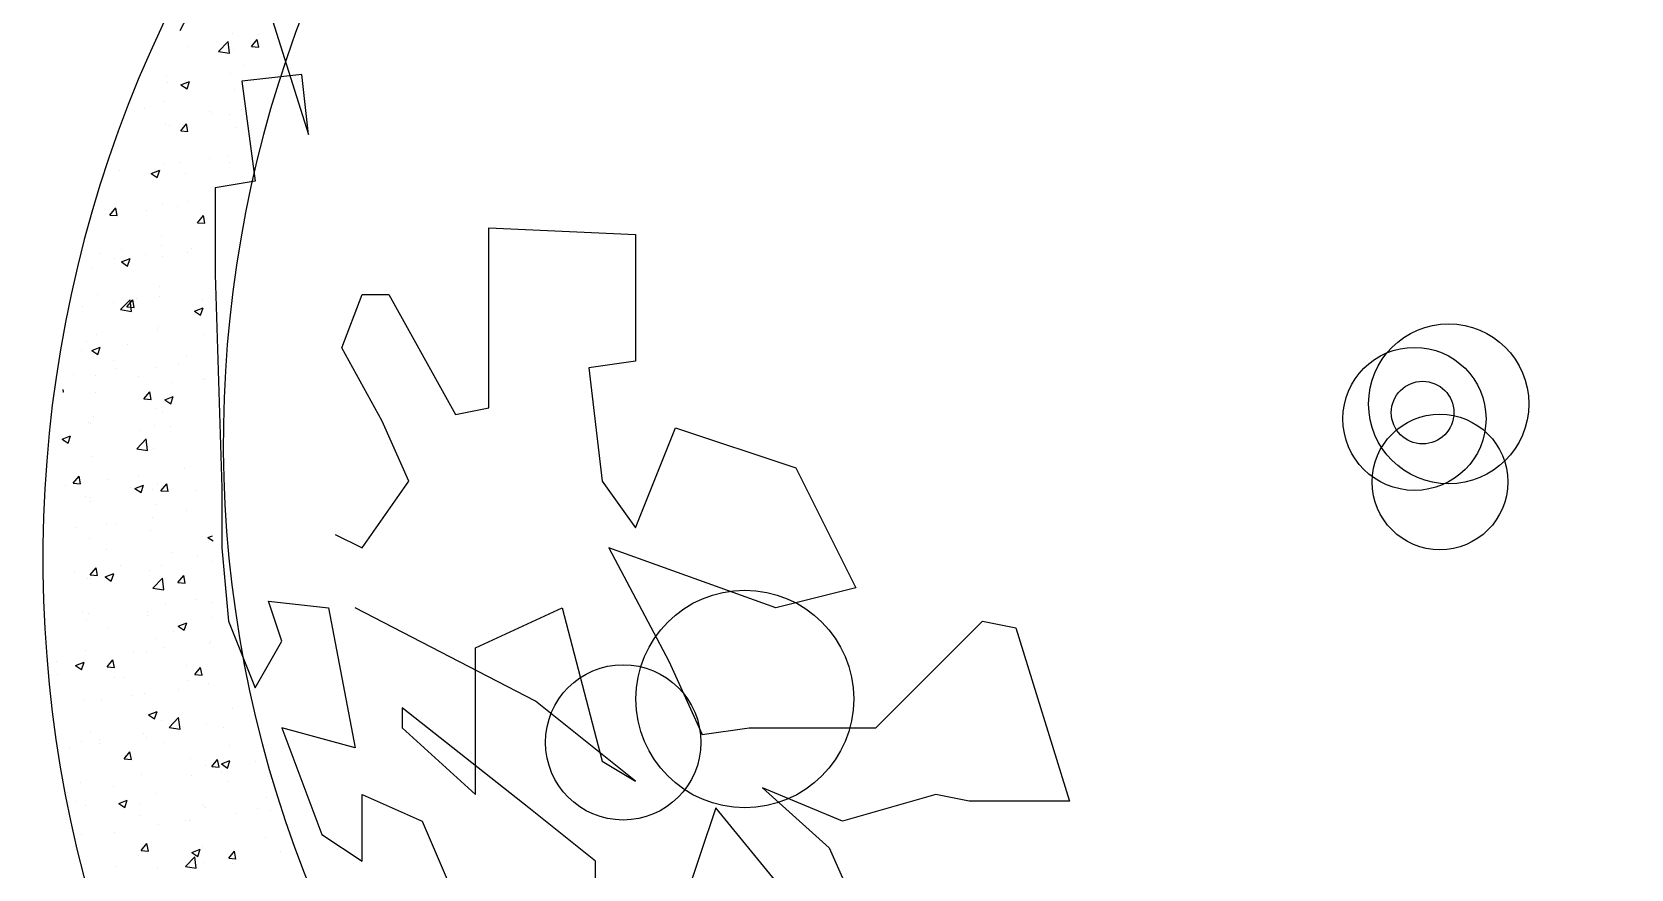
# Model space of a CAD drawing. Extents: x 652 to 897, y 187 to 370.
# Drawn here: x 851.556 to 852.178, y 228.734 to 229.06 of the extents above; entities that cross this region are included whole.
import ezdxf

# ---------------------------------------------------------------- set-up
doc = ezdxf.new("R2010")
doc.units = 0
doc.layers.get('0').update_dxf_attribs({"linetype": 'CONTINUOUS'})
doc.layers.add('40', color=3, linetype='CONTINUOUS')
doc.layers.add('ROAD', color=1, linetype='CONTINUOUS')

# ---------------------------------------------------------------- blocks, each defined once
blk = doc.blocks.new('WH34')
at = {"layer": '40', "color": 3}
for p, q in [((-239.6, 95.17), (-239.6, 95.17)), ((-234.13, 94.89), (-234.13, 94.89)), ((-248.71, 92.39), (-248.71, 92.39)), ((-242.37, 91.43), (-240.43, 93.46)), ((-240.15, 91.08), (-240.43, 93.46)), ((-239.38, 91.91), (-239.38, 91.91)), ((-235.66, 92.42), (-234.46, 93.86)), ((-235.66, 92.42), (-234.17, 92.29)), ((-234.17, 92.29), (-234.46, 93.86)), ((-242.37, 91.43), (-240.15, 91.08)), ((-237.3, 88.51), (-237.3, 88.51)), ((-253.09, 86.43), (-253.09, 86.43)), ((-250.06, 84.6), (-248.31, 85.28)), ((-248.82, 83.76), (-248.31, 85.27)), ((-239.91, 86.85), (-239.91, 86.85)), ((-252.89, 84.98), (-252.89, 84.98)), ((-250.06, 84.6), (-248.81, 83.76)), ((-239.16, 83.64), (-239.16, 83.64)), ((-257.59, 79.7), (-257.59, 79.7)), ((-253.74, 81.14), (-253.74, 81.14)), ((-244.25, 79.13), (-244.25, 79.13)), ((-243.88, 78.64), (-243.88, 78.64)), ((-240.21, 78.53), (-240.21, 78.53)), ((-237.62, 79.47), (-237.62, 79.47)), ((-253.2, 76.65), (-253.2, 76.65)), ((-252.32, 76.34), (-252.32, 76.34)), ((-250.12, 75.19), (-248.92, 76.62)), ((-248.63, 75.05), (-248.92, 76.62)), ((-238.98, 75.78), (-238.98, 75.78)), ((-250.12, 75.19), (-248.63, 75.06)), ((-250.46, 68.78), (-250.46, 68.78)), ((-244.2, 69.61), (-244.2, 69.61)), ((-240.52, 70.21), (-240.52, 70.21)), ((-240.2, 68.72), (-240.2, 68.72)), ((-262.57, 66.99), (-262.57, 66.99)), ((-256.14, 66.47), (-254.39, 67.15)), ((-256.14, 66.47), (-254.9, 65.64)), ((-254.9, 65.63), (-254.39, 67.14)), ((-254.77, 66.22), (-254.77, 66.22)), ((-253.5, 68.33), (-253.5, 68.33)), ((-249.22, 66.43), (-249.22, 66.43)), ((-264.59, 57.95), (-263.38, 59.39)), ((-263.09, 57.82), (-263.38, 59.38)), ((-257.03, 58.92), (-257.03, 58.92)), ((-253.8, 60.01), (-253.8, 60.01)), ((-250.77, 59.75), (-250.77, 59.75)), ((-248.78, 60.73), (-248.78, 60.73)), ((-264.59, 57.95), (-263.09, 57.82)), ((-263.36, 58.23), (-263.36, 58.23)), ((-246.65, 56.38), (-245.45, 57.82)), ((-246.65, 56.38), (-245.16, 56.25)), ((-245.16, 56.25), (-245.45, 57.82)), ((-254.09, 53.65), (-254.09, 53.65)), ((-266.74, 50.09), (-266.74, 50.09)), ((-263.61, 49.06), (-263.61, 49.06)), ((-262.17, 50.86), (-262.17, 50.86)), ((-257.35, 49.89), (-257.35, 49.89)), ((-254.11, 51.69), (-254.11, 51.69)), ((-253.82, 49.48), (-253.82, 49.48)), ((-248.82, 50.29), (-248.82, 50.29)), ((-247.88, 51.13), (-247.88, 51.13)), ((-268.4, 46.98), (-268.4, 46.98)), ((-262.22, 48.35), (-260.47, 49.02)), ((-262.22, 48.35), (-260.98, 47.51)), ((-260.98, 47.5), (-260.47, 49.02)), ((-254.41, 43.37), (-254.41, 43.37)), ((-267.04, 41.76), (-267.04, 41.76)), ((-263.93, 40.03), (-263.93, 40.03)), ((-262.43, 38.59), (-260.48, 40.62)), ((-261.12, 39.15), (-259.91, 40.58)), ((-260.2, 38.24), (-260.48, 40.61)), ((-259.62, 39.01), (-259.91, 40.58)), ((-259.06, 40.94), (-259.06, 40.94)), ((-254.46, 41.27), (-254.46, 41.27)), ((-245.72, 40.38), (-245.72, 40.38)), ((-270.19, 39.2), (-270.19, 39.2)), ((-262.43, 38.59), (-260.2, 38.24)), ((-261.12, 39.15), (-259.62, 39.01)), ((-247.3, 38.28), (-245.55, 38.95)), ((-247.3, 38.28), (-246.06, 37.44)), ((-246.06, 37.44), (-245.55, 38.95)), ((-267.34, 33.44), (-267.34, 33.44)), ((-254.85, 34.56), (-254.85, 34.56)), ((-254.72, 35.04), (-254.72, 35.04)), ((-245.25, 33.49), (-245.25, 33.49)), ((-270.5, 30.17), (-270.5, 30.17)), ((-269.43, 32.06), (-269.43, 32.06)), ((-268.31, 30.22), (-266.56, 30.89)), ((-268.31, 30.22), (-267.06, 29.38)), ((-267.06, 29.38), (-266.56, 30.89)), ((-261.04, 31.41), (-261.04, 31.41)), ((-263.93, 28.17), (-263.93, 28.17)), ((-263.44, 26.57), (-263.44, 26.57)), ((-255.02, 26.72), (-255.02, 26.72)), ((-250.59, 27.61), (-250.59, 27.61)), ((-248.86, 29.07), (-248.86, 29.07)), ((-272.01, 25.37), (-272.01, 25.37)), ((-267.65, 25.12), (-267.65, 25.12)), ((-258.66, 24.81), (-258.66, 24.81)), ((-251.82, 23.63), (-251.82, 23.63)), ((-245.57, 24.46), (-245.57, 24.46)), ((-245.32, 24.25), (-245.32, 24.25)), ((-274.24, 21.79), (-274.09, 21.78)), ((-274.09, 21.78), (-274.17, 22.23)), ((-267.61, 21.55), (-267.61, 21.55)), ((-257.65, 20.34), (-256.44, 21.78)), ((-257.65, 20.34), (-256.15, 20.21)), ((-256.15, 20.21), (-256.44, 21.77)), ((-253.38, 20.15), (-251.63, 20.82)), ((-253.38, 20.15), (-252.14, 19.31)), ((-252.14, 19.31), (-251.63, 20.82)), ((-267.95, 16.8), (-267.95, 16.8)), ((-255.32, 18.4), (-255.32, 18.4)), ((-253.89, 17.82), (-253.89, 17.82)), ((-268.91, 15.46), (-268.91, 15.46)), ((-268.47, 15.32), (-268.47, 15.32)), ((-258.4, 13.77), (-258.4, 13.77)), ((-255.56, 14.9), (-255.56, 14.9)), ((-252.14, 14.6), (-252.14, 14.6)), ((-274.39, 12.09), (-272.64, 12.76)), ((-274.39, 12.09), (-273.15, 11.25)), ((-274.19, 11.69), (-274.19, 11.69)), ((-273.15, 11.25), (-272.64, 12.76)), ((-259.11, 10.09), (-257.16, 12.12)), ((-259.11, 10.09), (-256.89, 9.75)), ((-256.89, 9.75), (-257.16, 12.12)), ((-255.63, 10.08), (-255.63, 10.08)), ((-268.26, 8.48), (-268.26, 8.48)), ((-272.11, 3.1), (-270.91, 4.54)), ((-270.62, 2.97), (-270.91, 4.54)), ((-264.98, 3.91), (-264.98, 3.91)), ((-258.72, 4.74), (-258.72, 4.74)), ((-249.25, 5.98), (-249.25, 5.98)), ((-273.78, 2.69), (-273.78, 2.69)), ((-272.11, 3.1), (-270.62, 2.97)), ((-269.5, 0.4), (-269.5, 0.4)), ((-268.56, 0.15), (-268.56, 0.15)), ((-260.43, 2.12), (-260.43, 2.12)), ((-259.47, 2.02), (-257.72, 2.69)), ((-259.47, 2.02), (-258.22, 1.18)), ((-258.22, 1.18), (-257.72, 2.69)), ((-255.93, 1.75), (-255.93, 1.75)), ((-254.92, 2.9), (-254.92, 2.9)), ((-254.18, 1.54), (-252.97, 2.97)), ((-254.18, 1.54), (-252.69, 1.41)), ((-252.69, 1.4), (-252.97, 2.97)), ((-247.08, 1.56), (-247.08, 1.56)), ((-268.5, -0.67), (-268.5, -0.67)), ((-255.16, -1.24), (-255.16, -1.24)), ((-248.93, -2.58), (-248.93, -2.58)), ((-271.55, -5.95), (-271.55, -5.95)), ((-265.3, -5.12), (-265.3, -5.12)), ((-263.51, -5.09), (-263.51, -5.09)), ((-255.83, -3.88), (-255.83, -3.88)), ((-268.86, -8.17), (-268.86, -8.17)), ((-256.24, -6.57), (-256.24, -6.57)), ((-244.54, -8.04), (-243.63, -7.69)), ((-244.54, -8.04), (-243.51, -8.74)), ((-265.4, -10.59), (-265.4, -10.59)), ((-252.06, -11.15), (-252.06, -11.15)), ((-246.62, -11.66), (-246.62, -11.66)), ((-243.56, -13.02), (-243.56, -13.02)), ((-271.87, -14.98), (-271.87, -14.98)), ((-268.64, -15.7), (-267.44, -14.26)), ((-268.64, -15.7), (-267.15, -15.83)), ((-268.54, -16.34), (-268.54, -16.34)), ((-267.15, -15.83), (-267.44, -14.27)), ((-265.55, -16.11), (-263.8, -15.43)), ((-265.55, -16.11), (-264.31, -16.94)), ((-264.31, -16.95), (-263.8, -15.44)), ((-262.4, -13.74), (-262.4, -13.74)), ((-256.54, -14.89), (-256.54, -14.89)), ((-253.96, -13.84), (-253.96, -13.84)), ((-250.71, -17.27), (-249.51, -15.83)), ((-249.22, -17.4), (-249.51, -15.83)), ((-269.17, -16.49), (-269.17, -16.49)), ((-255.8, -18.4), (-253.85, -16.37)), ((-255.8, -18.4), (-253.57, -18.74)), ((-253.57, -18.74), (-253.85, -16.37)), ((-250.71, -17.27), (-249.22, -17.4)), ((-253.19, -21.52), (-253.19, -21.52)), ((-246.93, -20.7), (-246.93, -20.7)), ((-243.86, -21.34), (-243.86, -21.34)), ((-270.27, -23.36), (-270.27, -23.36)), ((-269.47, -24.81), (-269.47, -24.81)), ((-268.98, -23.6), (-268.98, -23.6)), ((-256.93, -23.92), (-256.93, -23.92)), ((-256.84, -23.21), (-256.84, -23.21)), ((-250.63, -26.17), (-248.88, -25.5)), ((-249.38, -27.01), (-248.88, -25.5)), ((-243.58, -24.49), (-243.58, -24.49)), ((-265, -26.72), (-265, -26.72)), ((-255, -28.75), (-255, -28.75)), ((-251.65, -27.28), (-251.65, -27.28)), ((-250.63, -26.17), (-249.38, -27.01)), ((-244.04, -29.31), (-244.04, -29.31)), ((-269.58, -31.26), (-269.58, -31.26)), ((-259.77, -31.38), (-259.77, -31.38)), ((-257.15, -31.54), (-257.15, -31.54)), ((-253.51, -30.56), (-253.51, -30.56)), ((-244.16, -29.66), (-244.16, -29.66)), ((-275.56, -33.46), (-275.56, -33.46)), ((-271.63, -34.23), (-269.88, -33.56)), ((-271.63, -34.23), (-270.39, -35.07)), ((-270.39, -35.08), (-269.88, -33.57)), ((-269.78, -33.14), (-269.78, -33.14)), ((-265.17, -34.5), (-263.97, -33.07)), ((-265.17, -34.5), (-263.68, -34.64)), ((-263.68, -34.64), (-263.97, -33.07)), ((-249.01, -34.24), (-249.01, -34.24)), ((-247.24, -36.07), (-246.04, -34.64)), ((-245.75, -36.21), (-246.04, -34.64)), ((-275.25, -36.07), (-275.25, -36.07)), ((-263.59, -36.74), (-263.59, -36.74)), ((-261.9, -36.63), (-261.9, -36.63)), ((-250.62, -39.17), (-250.62, -39.17)), ((-248.55, -37.2), (-248.55, -37.2)), ((-247.24, -36.07), (-245.75, -36.2)), ((-244.47, -37.98), (-244.47, -37.98)), ((-270.08, -41.46), (-270.08, -41.46)), ((-266.35, -41.24), (-266.35, -41.24)), ((-260.09, -40.42), (-260.09, -40.42)), ((-257.45, -39.86), (-257.45, -39.86)), ((-256.71, -44.3), (-254.96, -43.63)), ((-256.71, -44.3), (-255.47, -45.14)), ((-255.47, -45.14), (-254.96, -43.63)), ((-254.04, -45.49), (-254.04, -45.49)), ((-252.48, -46.89), (-250.54, -44.86)), ((-250.26, -47.23), (-250.54, -44.86)), ((-239.46, -42.99), (-239.46, -42.99)), ((-268.62, -48), (-268.62, -48)), ((-257.76, -48.18), (-257.76, -48.18)), ((-257.2, -49.03), (-257.2, -49.03)), ((-252.48, -46.89), (-250.26, -47.23)), ((-244.77, -46.31), (-244.77, -46.31)), ((-241.41, -46.95), (-241.41, -46.95)), ((-272.92, -51.1), (-272.92, -51.1)), ((-270.38, -49.78), (-270.38, -49.78)), ((-266.77, -49.41), (-266.77, -49.41)), ((-266.66, -50.28), (-266.66, -50.28)), ((-261.7, -53.31), (-260.5, -51.87)), ((-260.21, -53.44), (-260.5, -51.88)), ((-253.42, -49.97), (-253.42, -49.97)), ((-240.08, -50.53), (-240.08, -50.53)), ((-261.7, -53.31), (-260.21, -53.44)), ((-261.5, -52.76), (-261.5, -52.76)), ((-248.15, -53.33), (-248.15, -53.33)), ((-245.08, -54.63), (-245.08, -54.63)), ((-243.77, -54.88), (-242.57, -53.44)), ((-243.77, -54.88), (-242.28, -55.01)), ((-242.28, -55.01), (-242.57, -53.44)), ((-241.79, -54.37), (-240.04, -53.69)), ((-241.79, -54.37), (-240.54, -55.2)), ((-240.55, -55.21), (-240.04, -53.7)), ((-234.81, -53.89), (-234.81, -53.89)), ((-270.69, -58.1), (-270.69, -58.1)), ((-258.06, -56.5), (-258.06, -56.5)), ((-247.98, -56.81), (-247.98, -56.81)), ((-241.72, -55.99), (-241.72, -55.99)), ((-240.49, -57.91), (-240.49, -57.91)), ((-273.24, -60.14), (-273.24, -60.14)), ((-271.74, -62.11), (-271.74, -62.11)), ((-263.77, -58.89), (-263.77, -58.89)), ((-262.79, -62.43), (-261.04, -61.76)), ((-261.55, -63.27), (-261.04, -61.76)), ((-255.07, -60.41), (-255.07, -60.41)), ((-232.54, -61.19), (-232.54, -61.19)), ((-269.65, -62.91), (-269.65, -62.91)), ((-262.79, -62.43), (-261.55, -63.27)), ((-258.4, -62.68), (-258.4, -62.68)), ((-258.36, -64.83), (-258.36, -64.83)), ((-245.38, -62.95), (-245.38, -62.95)), ((-245.05, -63.24), (-245.05, -63.24)), ((-238.83, -64.6), (-238.83, -64.6)), ((-234.5, -63.4), (-234.5, -63.4)), ((-231.71, -63.81), (-231.71, -63.81)), ((-270.99, -66.43), (-270.99, -66.43)), ((-263.66, -68.4), (-263.66, -68.4)), ((-254.56, -66.67), (-254.56, -66.67)), ((-249.08, -65.9), (-249.08, -65.9)), ((-248.3, -65.85), (-248.3, -65.85)), ((-270.35, -68.75), (-270.35, -68.75)), ((-258.24, -72.11), (-257.03, -70.68)), ((-256.74, -72.25), (-257.03, -70.68)), ((-247.87, -72.49), (-246.12, -71.82)), ((-246.63, -73.34), (-246.12, -71.83)), ((-245.68, -71.27), (-245.68, -71.27)), ((-232.85, -69.51), (-232.85, -69.51)), ((-258.67, -73.15), (-258.67, -73.15)), ((-258.24, -72.11), (-256.74, -72.25)), ((-249.17, -75.38), (-247.22, -73.35)), ((-247.87, -72.49), (-246.63, -73.33)), ((-246.95, -75.72), (-247.22, -73.35)), ((-245.41, -74.46), (-245.41, -74.46)), ((-240.3, -73.68), (-239.1, -72.25)), ((-240.3, -73.68), (-238.81, -73.81)), ((-239.53, -74.65), (-239.53, -74.65)), ((-238.81, -73.82), (-239.1, -72.25)), ((-229.62, -72.38), (-229.62, -72.38)), ((-263.26, -75.45), (-263.26, -75.45)), ((-254.88, -75.71), (-254.88, -75.71)), ((-249.17, -75.38), (-246.94, -75.72))]:
    blk.add_line(p, q, dxfattribs=at)
for points in [[(-232.14, 100.33), (-223.95, 74.42), (-225.32, 86.69), (-237.6, 85.33), (-234.87, 64.87), (-243.06, 63.51), (-243.06, 45.77), (-241.7, 2.12), (-241.7, -10.15), (-240.33, -25.16), (-234.87, -38.8), (-229.41, -29.25), (-232.14, -21.07), (-219.86, -22.43), (-214.4, -51.07), (-229.41, -46.98), (-221.22, -68.81), (-213.03, -74.26), (-213.03, -64.72), (-213.03, -60.62), (-200.75, -66.08), (-192.56, -85.18)], [(-218.49, -7.43), (-213.03, -10.15), (-203.48, 3.49), (-208.94, 15.76), (-217.13, 30.77), (-213.03, 41.68), (-207.57, 41.68), (-193.92, 17.13), (-187.1, 18.49), (-187.1, 41.68), (-187.1, 55.32), (-157.07, 53.96), (-157.07, 28.04), (-166.62, 26.68), (-163.89, 3.49), (-157.07, -6.06), (-148.88, 14.4), (-124.31, 6.22), (-112.02, -18.34), (-128.4, -22.43), (-162.53, -10.15), (-150.24, -33.34), (-143.42, -48.35), (-133.86, -46.98), (-127.04, -46.98), (-107.93, -46.98), (-86.09, -25.16), (-79.26, -26.52), (-68.34, -61.99), (-88.82, -61.99), (-95.64, -60.62), (-114.75, -66.08), (-131.13, -59.26), (-117.48, -71.54), (-112.02, -83.81)], [(-128.4, -78.36), (-140.69, -63.35), (-150.24, -92)], [(-165.26, -90.63), (-165.26, -74.26), (-178.91, -63.35), (-204.84, -42.89), (-204.84, -46.98), (-189.83, -60.62), (-189.83, -30.61), (-172.08, -22.43), (-163.89, -53.8), (-157.07, -57.9), (-177.54, -41.53), (-214.4, -22.43)]]:
    blk.add_lwpolyline(points, dxfattribs=at)
for centre, radius in [((9.25, 19.31), 16.38), ((2.25, 16.23), 14.64), ((3.91, 17.53), 6.4), ((7.47, 3.32), 13.88), ((-134.72, -41.08), 22.27), ((-159.6, -49.96), 15.89)]:
    blk.add_circle(centre, radius, dxfattribs=at)
for centre, radius, start, end in [((3.62, 18.35), 248.62, 147.5437, 215.7516), ((-28.96, -16.89), 248.31, 153.0525, 227.8925), ((-22.12, -12.48), 256.18, 227.4192, 337.2791), ((2.14, 11.64), 243.54, 214.674, 323.2562)]:
    blk.add_arc(centre, radius, start, end, dxfattribs=at)

msp = doc.modelspace()

# ---------------------------------------------------------------- linework, layer by layer
at = {"layer": 'ROAD'}
msp.add_arc((874.78416, 236.45493), 26.72099, 180.911279, 255.451977, dxfattribs=at)

# ---------------------------------------------------------------- block references
at = {"color": 82, "xscale": 0.001900799721397561, "yscale": 0.001900800016443327, "zscale": 0.0019008}
msp.add_blockref('WH34', (852.0894, 228.87852), dxfattribs=at)

doc.saveas('drawing.dxf')
